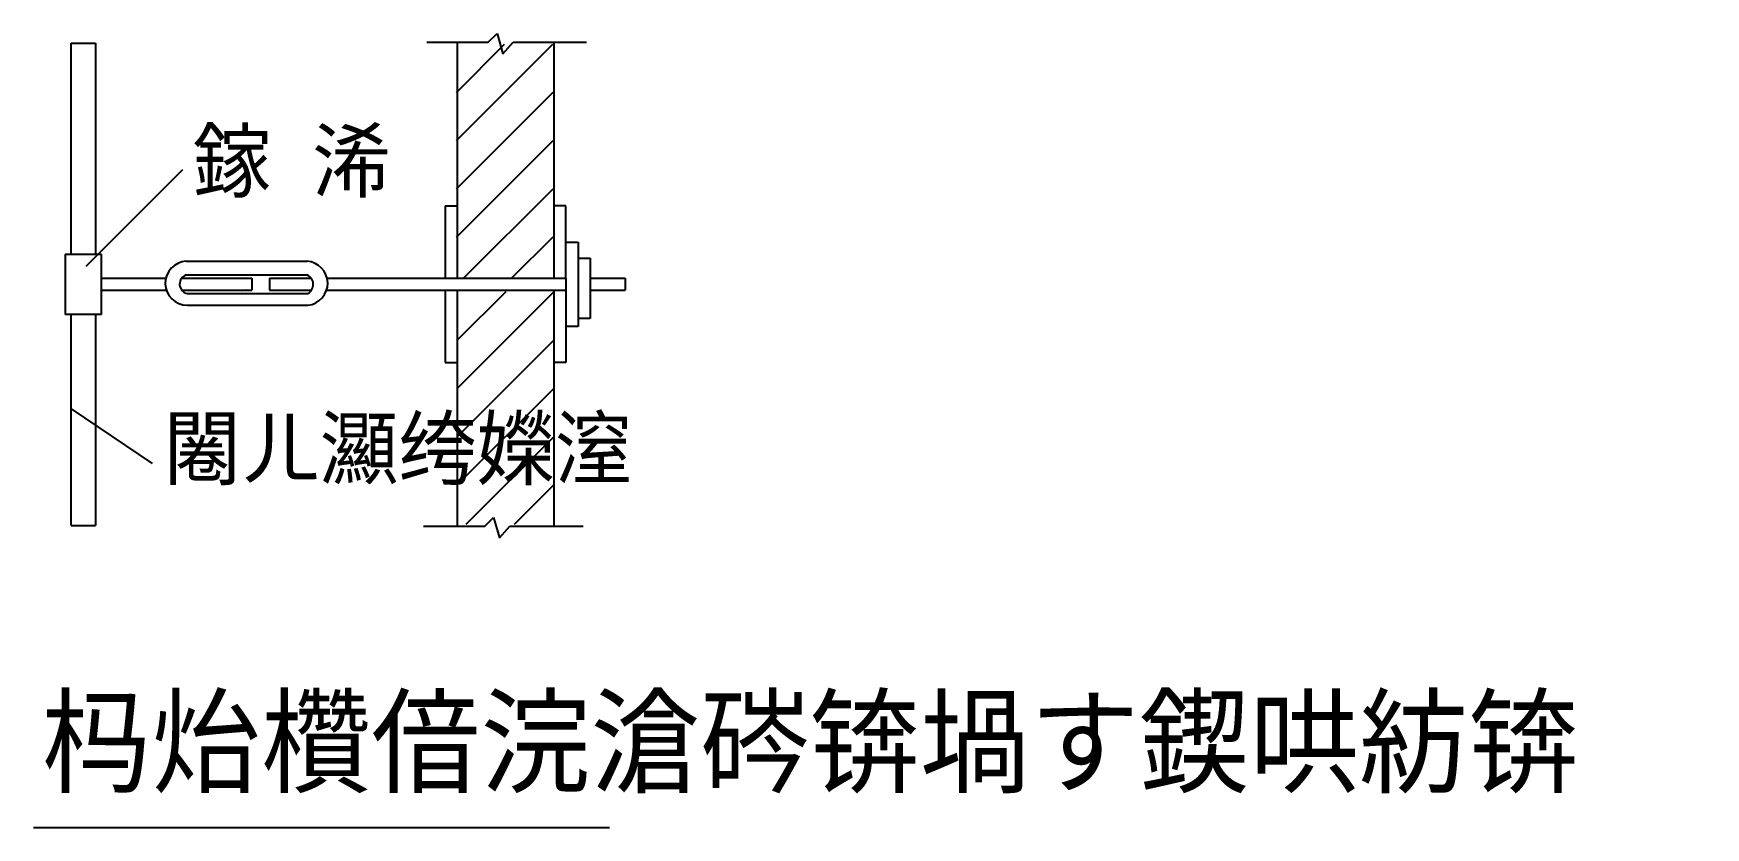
# Model space of a CAD drawing. Header units: metres. Extents: x 143 to 281, y 5 to 71.
import ezdxf

# ---------------------------------------------------------------- set-up
doc = ezdxf.new("R2010")
doc.units = ezdxf.units.M
for name, color, linetype in [('1', 54, 'Continuous'), ('涓鏂', 2, 'Continuous'), ('鍓栧垏绱㈠紩缁嗙嚎', 253, 'Continuous')]:
    doc.layers.add(name, color=color, linetype=linetype)

msp = doc.modelspace()

# ---------------------------------------------------------------- linework, layer by layer
for p, q in [((180.28, 69.98), (181.01, 70.71)), ((181.01, 70.71), (181.49, 69.01)), ((175.18, 69.98), (180.28, 69.98)), ((181.49, 69.01), (182.34, 69.98)), ((182.34, 69.98), (188.41, 69.98)), ((180, 29.84), (180.73, 30.57)), ((180.73, 30.57), (181.22, 28.87)), ((174.91, 29.84), (180, 29.84)), ((181.22, 28.87), (182.07, 29.84)), ((182.07, 29.84), (188.14, 29.84))]:
    msp.add_line(p, q)
at = {"layer": '1'}
for points in [[(145.72, 69.91), (147.72, 69.91)], [(145.72, 52.41), (145.72, 69.91)], [(147.72, 69.91), (147.72, 52.41)], [(177.72, 50.41), (177.72, 69.91)], [(185.72, 69.91), (185.72, 69.91)], [(185.72, 69.91), (185.72, 50.41)], [(176.72, 56.41), (177.72, 56.41)], [(176.72, 56.41), (176.72, 50.41)], [(186.72, 56.41), (185.72, 56.41)], [(186.72, 50.41), (186.72, 56.41)], [(186.72, 53.41), (187.72, 53.41)], [(187.72, 53.41), (187.72, 50.41)], [(145.22, 52.41), (148.22, 52.41)], [(145.22, 52.41), (145.22, 47.41)], [(148.22, 47.41), (148.22, 52.41)], [(155.26, 51.81), (165.26, 51.81)], [(187.72, 52.06), (188.72, 52.06)], [(188.72, 52.06), (188.72, 47.06)], [(148.22, 50.41), (153.56, 50.41)], [(154.88, 50.41), (160.68, 50.41)], [(155.26, 50.68), (165.26, 50.68)], [(160.68, 50.41), (160.68, 49.41)], [(162.14, 50.41), (162.14, 49.41)], [(162.14, 50.41), (165.6, 50.41)], [(166.92, 50.41), (186.72, 50.41)], [(186.72, 50.41), (186.72, 49.41)], [(187.72, 50.41), (187.72, 49.41)], [(188.72, 50.41), (191.64, 50.41)], [(191.64, 50.41), (191.64, 49.41)], [(148.22, 49.41), (153.6, 49.41)], [(154.89, 49.41), (160.68, 49.41)], [(155.34, 49.14), (165.34, 49.14)], [(160.22, 49.41), (160.19, 49.41)], [(162.14, 49.41), (165.63, 49.41)], [(166.88, 49.41), (186.72, 49.41)], [(176.72, 49.41), (176.72, 43.41)], [(177.72, 29.91), (177.72, 49.41)], [(185.72, 49.41), (185.72, 29.91)], [(186.72, 49.41), (186.72, 43.41)], [(187.72, 49.41), (187.72, 46.41)], [(188.72, 49.41), (191.64, 49.41)], [(148.22, 47.41), (145.22, 47.41)], [(145.72, 29.91), (145.72, 47.41)], [(147.72, 47.41), (147.72, 47.39)], [(147.72, 47.41), (147.72, 29.91)], [(155.34, 48.17), (165.34, 48.17)], [(187.72, 46.41), (186.72, 46.41)], [(188.72, 47.06), (187.72, 47.06)], [(176.72, 43.41), (177.72, 43.41)], [(186.72, 43.41), (185.72, 43.41)], [(145.72, 29.91), (147.72, 29.91)]]:
    msp.add_lwpolyline(points, dxfattribs=at)
for points in [[(155.26, 51.81, 0.98), (155.34, 48.17, 0.98)], [(165.34, 48.17, 0.92), (165.26, 51.81, 0.92)], [(155.26, 50.68, 0.77), (155.34, 49.14, 0.77)], [(165.34, 49.14, 0.62), (165.26, 50.68, 0.62)]]:
    msp.add_lwpolyline(points, format="xyb", dxfattribs=at)
at = {"layer": '涓鏂'}
msp.add_line((142.59, 4.85), (190.34, 4.85), dxfattribs=at)
at = {"layer": '鍓栧垏绱㈠紩缁嗙嚎'}
for p, q in [((181.61, 69.79), (177.61, 65.79)), ((185.61, 69.79), (177.61, 61.79)), ((185.62, 65.8), (177.61, 57.79)), ((185.62, 61.8), (177.61, 53.79)), ((146.96, 51.41), (154.97, 59.42)), ((185.62, 57.8), (178.19, 50.38)), ((185.62, 53.8), (182.19, 50.38)), ((181.73, 49.29), (177.73, 45.29)), ((185.73, 49.29), (177.73, 41.29)), ((185.74, 45.29), (177.73, 37.29)), ((185.74, 41.29), (177.73, 33.29)), ((145.72, 39.58), (152.43, 35.03)), ((185.74, 37.29), (178.43, 29.99)), ((185.74, 33.29), (182.43, 29.99))]:
    msp.add_line(p, q, dxfattribs=at)

# ---------------------------------------------------------------- texts
at = {"layer": '涓鏂'}
for s, height, p in [('鎵 浠', 5, (155.78, 57.63)), ('闂ㄦ灦绔嬫潌', 5, (153.33, 33.79)), ('杩炲欑偣浣滄硶锛堝す鍥哄紡锛', 7, (143.25, 8.47))]:
    msp.add_text(s, height=height, dxfattribs=at).set_placement(p)

doc.saveas('drawing.dxf')
